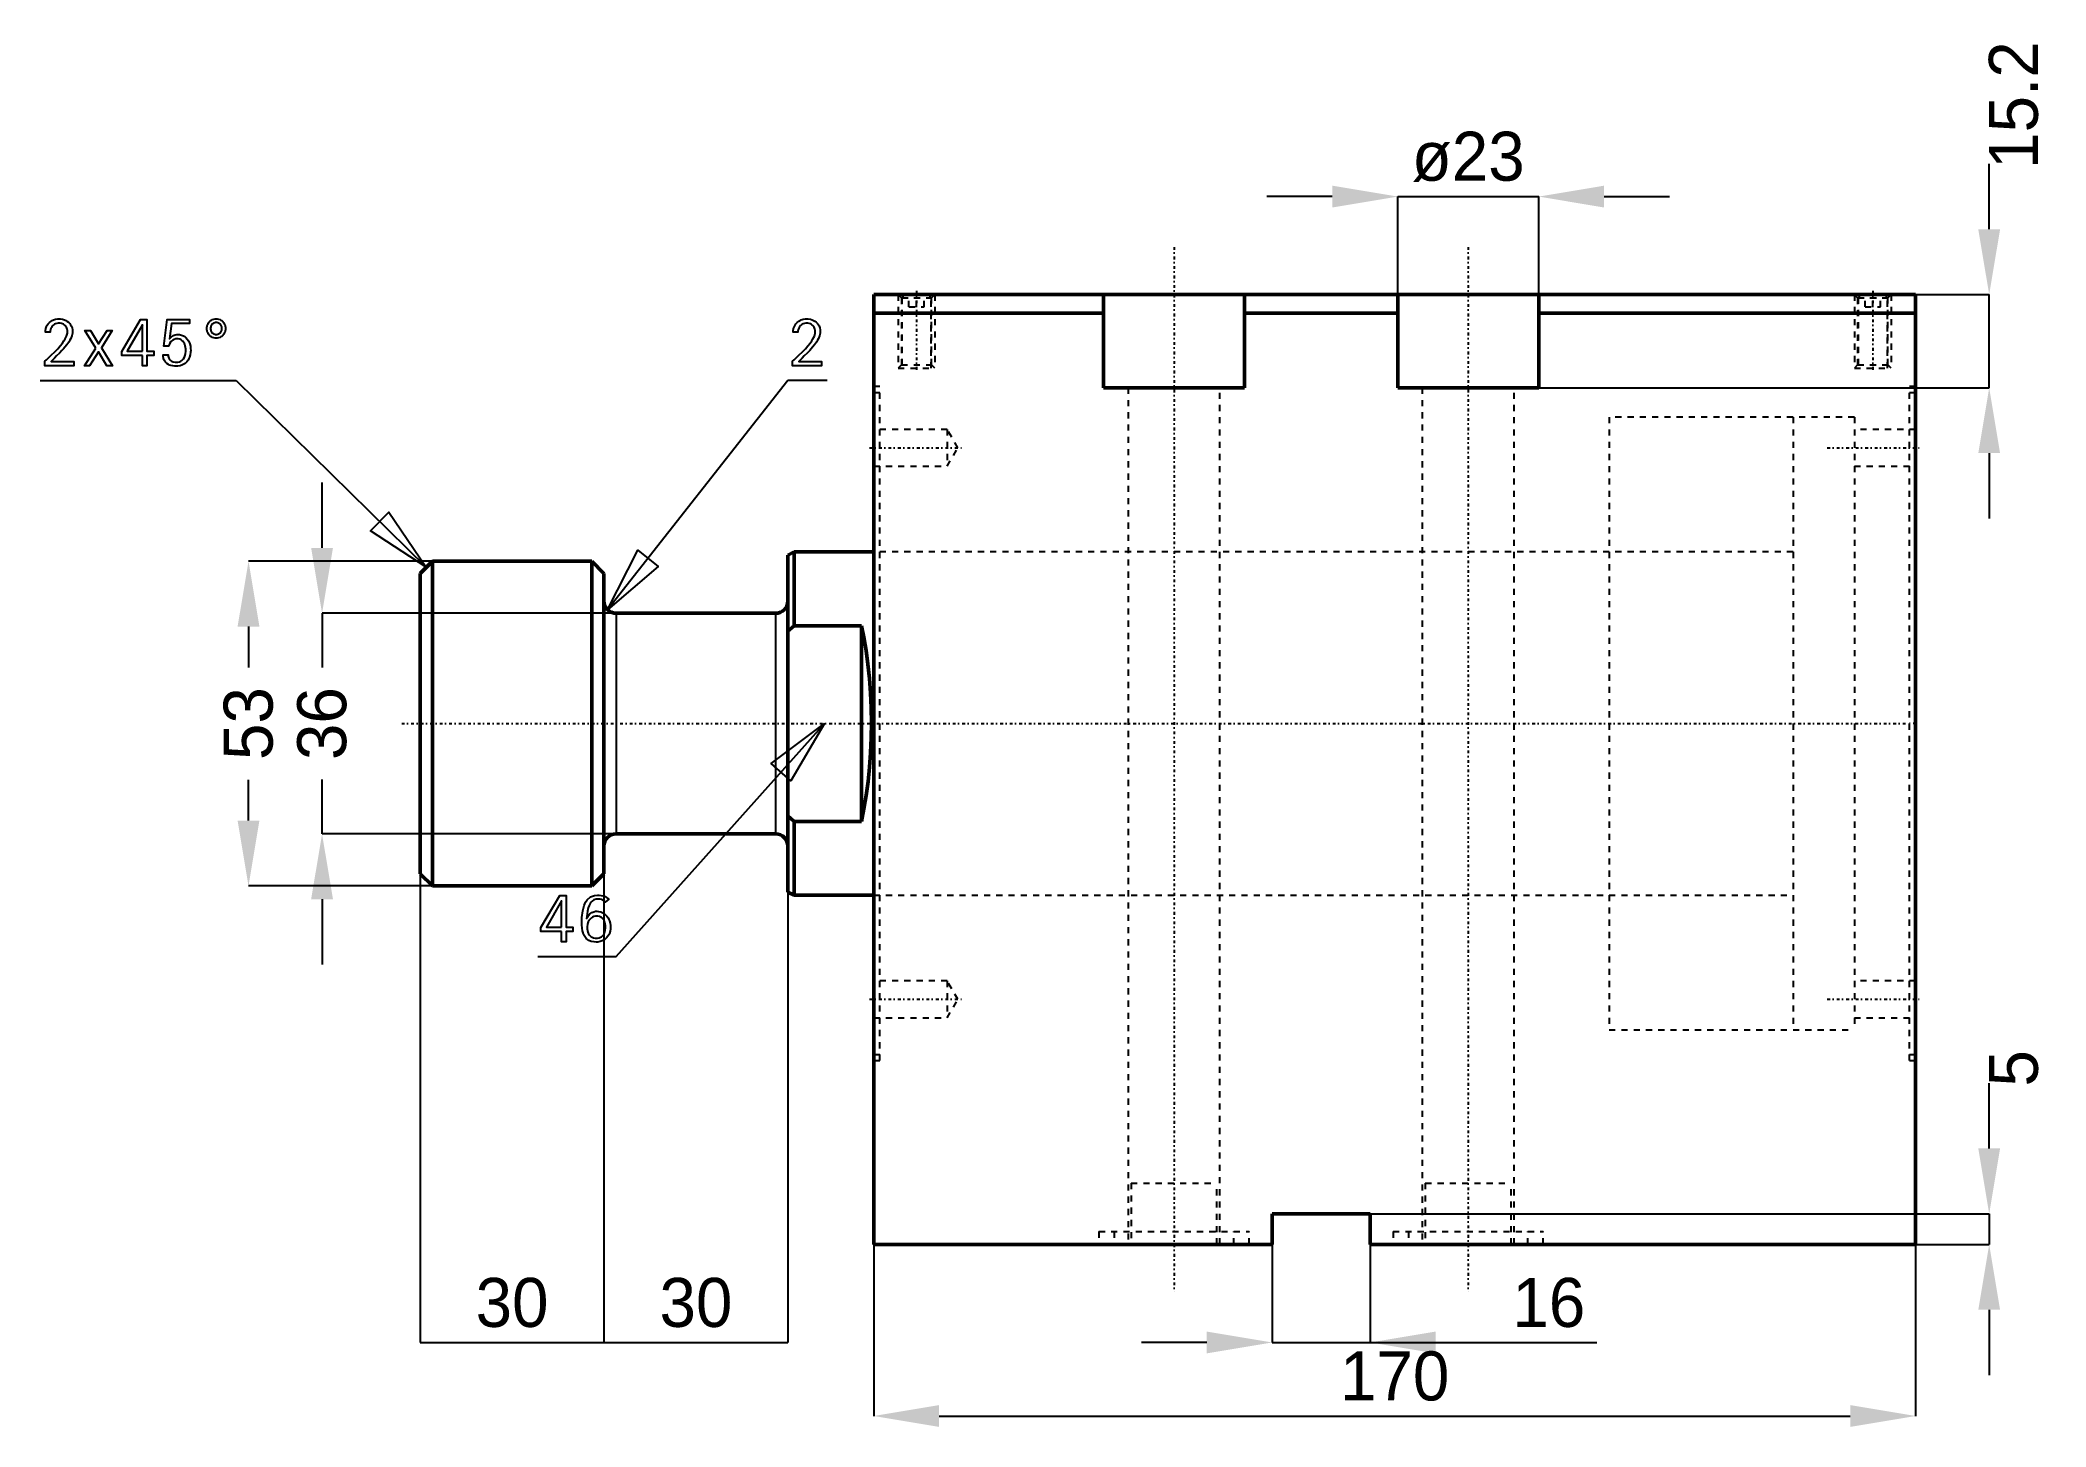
# Model space of a CAD drawing. Header units: millimetres. Extents: x -136 to 191, y -115 to 112.
import ezdxf

# ---------------------------------------------------------------- set-up
doc = ezdxf.new("R2010")
doc.units = ezdxf.units.MM
doc.linetypes.add('Center', pattern=[1.5, 0.45, -0.5, 0.05, -0.5])
doc.linetypes.add('Dashed', pattern=[2, 1, -1])
for name, color, linetype, lineweight in [('2d ConnectionPoints', 7, 'Continuous', 50), ('AM_0', 7, 'Continuous', 50), ('AM_4', 3, 'Continuous', 25), ('AM_5', 3, 'Continuous', 25), ('AM_7', 7, 'Center', 25), ('AM_9', 6, 'Dashed', 25)]:
    doc.layers.add(name, color=color, linetype=linetype, lineweight=lineweight)
doc.dimstyles.new('ISO-25', dxfattribs={"dimtxt": 2.5, "dimasz": 2.5, "dimexe": 1.25, "dimexo": 0.625, "dimtad": 1, "dimtxsty": 'Standard', "dimcen": 2.5, "dimadec": 0, "dimazin": 0, "dimtfac": 1, "dimtmove": 0, "dimatfit": 3, "dimfxl": 0, "dimarcsym": 0})

# ---------------------------------------------------------------- blocks, each defined once
blk = doc.blocks.new('1_JECX_MF_TLA_100_30_0_rod__0_in_JECX_MF_160_TLA_100_30_0__2')
at = {"layer": 'AM_0'}
for p, q in [((-72, 26.5), (-74, 24.5)), ((-46, 26.5), (-72, 26.5)), ((-72, 26.5), (-72, -26.5)), ((-44, 24.5), (-46, 26.5)), ((-46, 26.5), (-46, -26.5)), ((-13, 28), (-14, 27.5)), ((-14, 27.5), (-14, -27.5)), ((0, 28), (-13, 28)), ((-13, 28), (-13, 15.97)), ((-74, 24.5), (-74, -24.5)), ((-44, 24.5), (-44, -24.5)), ((-16, 18), (-42, 18)), ((-13, 15.97), (-14, 15.07)), ((-2, 15.97), (-13, 15.97)), ((-2, 15.97), (-2, -15.97)), ((-14, -15.07), (-13, -15.97)), ((-13, -15.97), (-2, -15.97)), ((-13, -15.97), (-13, -28)), ((-42, -18), (-16, -18)), ((-74, -24.5), (-72, -26.5)), ((-46, -26.5), (-44, -24.5)), ((-72, -26.5), (-46, -26.5)), ((-14, -27.5), (-13, -28)), ((-13, -28), (0, -28))]:
    blk.add_line(p, q, dxfattribs=at)
blk.add_lwpolyline([(-2, -15.97), (-1.58, -13.9), (-1.21, -11.73), (-0.91, -9.47), (-0.68, -7.14), (-0.51, -4.75), (-0.41, -2.33), (-0.38, 0.11), (-0.41, 2.55), (-0.52, 4.97), (-0.69, 7.35), (-0.94, 9.68), (-1.24, 11.93), (-1.61, 14.1), (-2, 15.97)], dxfattribs=at)
for centre, start, end in [((-42, 20), 180, 270), ((-16, 20), 270, 360), ((-42, -20), 90, 180), ((-16, -20), 0, 90)]:
    blk.add_arc(centre, 2, start, end, dxfattribs=at)
at = {"layer": 'AM_4'}
for p, q in [((-42, 18), (-42, -18)), ((-16, 18), (-16, -18))]:
    blk.add_line(p, q, dxfattribs=at)
at = {"layer": 'AM_7'}
blk.add_line((-77, 0), (168.7, 0), dxfattribs=at)
at = {"layer": 'AM_9'}
for p, q in [((150, 50), (150, -50)), ((160, 50), (150, 50)), ((160, 50), (160, -50)), ((150, 28), (0, 28)), ((0, -28), (150, -28)), ((150, -50), (160, -50))]:
    blk.add_line(p, q, dxfattribs=at)
blk = doc.blocks.new('2_JECX_MF_EXLA_100_30_0_body__0_in_JECX_MF_160_TLA_100_30_0__2')
at = {"layer": 'AM_0'}
for p, q in [((0, -85), (0, 70)), ((170, 70), (0, 70)), ((37.5, 70), (37.5, 54.8)), ((60.5, 54.8), (60.5, 70)), ((85.5, 70), (85.5, 54.8)), ((108.5, 54.8), (108.5, 70)), ((170, -85), (170, 70)), ((37.5, 67), (0, 67)), ((85.5, 67), (60.5, 67)), ((170, 67), (108.5, 67)), ((37.5, 54.8), (60.5, 54.8)), ((85.5, 54.8), (108.5, 54.8)), ((65, -80), (65, -85)), ((81, -80), (65, -80)), ((81, -85), (81, -80)), ((65, -85), (0, -85)), ((170, -85), (81, -85))]:
    blk.add_line(p, q, dxfattribs=at)
at = {"layer": 'AM_5', "linetype": 'Dashed'}
for p, q in [((4, 70), (4, 58)), ((10, 70), (10, 58)), ((160, 70), (160, 58)), ((166, 70), (166, 58))]:
    blk.add_line(p, q, dxfattribs=at)
at = {"layer": 'AM_7'}
for p, q in [((49, 77.75), (49, -92.75)), ((97, 77.75), (97, -92.75)), ((7, 70.6), (7, 57.4)), ((163, 70.6), (163, 57.4)), ((-0.69, 45), (14.42, 45)), ((155.58, 45), (170.69, 45)), ((170.05, 0), (168.95, 0)), ((-0.69, -45), (14.42, -45)), ((155.58, -45), (170.69, -45))]:
    blk.add_line(p, q, dxfattribs=at)
at = {"layer": 'AM_9'}
for p, q in [((4, 70), (4.54, 69.46)), ((4.54, 69.46), (4.54, 58.54)), ((4.54, 69.46), (9.46, 69.46)), ((5.1, 70), (4.6, 69.5)), ((4.6, 69.5), (4.6, 58)), ((4.6, 69.5), (9.4, 69.5)), ((5.75, 68), (5.75, 70)), ((7, 68), (7, 70)), ((8.25, 68), (8.25, 70)), ((9.4, 69.5), (8.9, 70)), ((9.4, 58), (9.4, 69.5)), ((9.46, 69.46), (10, 70)), ((9.46, 58.54), (9.46, 69.46)), ((160, 70), (160.54, 69.46)), ((160.54, 69.46), (160.54, 58.54)), ((160.54, 69.46), (165.46, 69.46)), ((161.1, 70), (160.6, 69.5)), ((160.6, 69.5), (160.6, 58)), ((160.6, 69.5), (165.4, 69.5)), ((161.75, 68), (161.75, 70)), ((163, 68), (163, 70)), ((164.25, 68), (164.25, 70)), ((165.4, 69.5), (164.9, 70)), ((165.4, 58), (165.4, 69.5)), ((165.46, 69.46), (166, 70)), ((165.46, 58.54), (165.46, 69.46)), ((5.75, 68), (8.25, 68)), ((161.75, 68), (164.25, 68)), ((4.54, 58.54), (4, 58)), ((4, 58), (10, 58)), ((4.54, 58.54), (9.46, 58.54)), ((10, 58), (9.46, 58.54)), ((160.54, 58.54), (160, 58)), ((160, 58), (166, 58)), ((160.54, 58.54), (165.46, 58.54)), ((166, 58), (165.46, 58.54)), ((1, 55), (0, 55)), ((1, 54), (0, 54)), ((1, -55), (1, 55)), ((41.5, 54.8), (41.5, -85)), ((56.5, -85), (56.5, 54.8)), ((89.5, 54.8), (89.5, -85)), ((104.5, -85), (104.5, 54.8)), ((169, -55), (169, 55)), ((170, 55), (169, 55)), ((170, 54), (169, 54)), ((160, 50), (120, 50)), ((120, 50), (120, -50)), ((160, 50), (160, -50)), ((12, 48), (0, 48)), ((13.73, 45), (12, 48)), ((12, 48), (12, 42)), ((170, 48), (160, 48)), ((12, 42), (13.73, 45)), ((0, 42), (12, 42)), ((160, 42), (170, 42)), ((120, 28), (0, 28)), ((0, -28), (120, -28)), ((12, -42), (0, -42)), ((13.73, -45), (12, -42)), ((12, -42), (12, -48)), ((170, -42), (160, -42)), ((12, -48), (13.73, -45)), ((0, -48), (12, -48)), ((160, -48), (170, -48)), ((120, -50), (160, -50)), ((0, -54), (1, -54)), ((0, -55), (1, -55)), ((169, -54), (170, -54)), ((169, -55), (170, -55)), ((42, -75), (56, -75)), ((42, -75), (42, -85)), ((56, -85), (56, -75)), ((90, -75), (104, -75)), ((90, -75), (90, -85)), ((104, -85), (104, -75)), ((36.75, -82.9), (61.25, -82.9)), ((36.75, -82.9), (36.75, -85)), ((39.25, -82.9), (39.25, -85)), ((58.75, -85), (58.75, -82.9)), ((61.25, -85), (61.25, -82.9)), ((84.75, -82.9), (109.25, -82.9)), ((84.75, -82.9), (84.75, -85)), ((87.25, -82.9), (87.25, -85)), ((106.75, -85), (106.75, -82.9)), ((109.25, -85), (109.25, -82.9))]:
    blk.add_line(p, q, dxfattribs=at)
blk = doc.blocks.new('*D3')
at = {"layer": 'AM_5', "color": 0, "lineweight": -2}
for p, q in [((74.83, 86), (64.17, 86)), ((85.5, 70), (85.5, 86)), ((85.5, 86), (108.5, 86)), ((108.5, 70), (108.5, 86)), ((119.17, 86), (129.83, 86))]:
    blk.add_line(p, q, dxfattribs=at)
at = {"layer": 'AM_5', "color": 0}
for points in [[(74.83, 84.22), (74.83, 87.78), (85.5, 86)], [(119.17, 87.78), (119.17, 84.22), (108.5, 86)]]:
    blk.add_solid(points, dxfattribs=at)
at = {"layer": 'Defpoints', "color": 0}
for p in [(108.5, 86), (85.5, 70), (108.5, 70)]:
    blk.add_point(p, dxfattribs=at)
at = {"layer": 'AM_5', "color": 0, "insert": (97, 92.48), "char_height": 8, "attachment_point": 5}
blk.add_mtext('ø23', dxfattribs=at)
blk = doc.blocks.new('*D4')
at = {"layer": 'AM_5', "color": 0, "lineweight": -2}
for p, q in [((182, 80.67), (182, 91.33)), ((108.5, 70), (182, 70)), ((182, 54.8), (182, 70)), ((108.5, 54.8), (182, 54.8)), ((182, 44.13), (182, 33.47))]:
    blk.add_line(p, q, dxfattribs=at)
at = {"layer": 'AM_5', "color": 0}
for points in [[(180.22, 80.67), (183.78, 80.67), (182, 70)], [(183.78, 44.13), (180.22, 44.13), (182, 54.8)]]:
    blk.add_solid(points, dxfattribs=at)
at = {"layer": 'Defpoints', "color": 0}
for p in [(108.5, 70), (182, 70), (108.5, 54.8)]:
    blk.add_point(p, dxfattribs=at)
at = {"layer": 'AM_5', "color": 0, "insert": (186, 100.93), "char_height": 8, "attachment_point": 5, "rotation": 90}
blk.add_mtext('15.2', dxfattribs=at)
blk = doc.blocks.new('*D5')
at = {"layer": 'AM_5', "color": 0, "lineweight": -2}
for p, q in [((0, -85), (0, -113)), ((170, -85), (170, -113)), ((10.67, -113), (159.33, -113))]:
    blk.add_line(p, q, dxfattribs=at)
at = {"layer": 'AM_5', "color": 0}
for points in [[(10.67, -111.22), (10.67, -114.78), (0, -113)], [(159.33, -114.78), (159.33, -111.22), (170, -113)]]:
    blk.add_solid(points, dxfattribs=at)
at = {"layer": 'Defpoints', "color": 0}
for p in [(0, -85), (170, -85), (170, -113)]:
    blk.add_point(p, dxfattribs=at)
at = {"layer": 'AM_5', "color": 0, "insert": (85, -106.52), "char_height": 8, "attachment_point": 5}
blk.add_mtext('170', dxfattribs=at)
blk = doc.blocks.new('*D6')
at = {"layer": 'AM_5', "color": 0, "lineweight": -2}
for p, q in [((-14, -20), (-14, -101)), ((-44, -24.5), (-44, -101)), ((-44, -101), (-14, -101))]:
    blk.add_line(p, q, dxfattribs=at)
at = {"layer": 'Defpoints', "color": 0}
for p in [(-14, -20), (-44, -24.5), (-14, -101)]:
    blk.add_point(p, dxfattribs=at)
at = {"layer": 'AM_5', "color": 0, "insert": (-29, -94.52), "char_height": 8, "attachment_point": 5}
blk.add_mtext('30', dxfattribs=at)
blk = doc.blocks.new('*D7')
at = {"layer": 'AM_5', "color": 0, "lineweight": -2}
for p, q in [((-74, -24.5), (-74, -101)), ((-44, -24.5), (-44, -101)), ((-74, -101), (-44, -101))]:
    blk.add_line(p, q, dxfattribs=at)
at = {"layer": 'Defpoints', "color": 0}
for p in [(-74, -24.5), (-44, -24.5), (-44, -101)]:
    blk.add_point(p, dxfattribs=at)
at = {"layer": 'AM_5', "color": 0, "insert": (-59, -94.52), "char_height": 8, "attachment_point": 5}
blk.add_mtext('30', dxfattribs=at)
blk = doc.blocks.new('*D8')
at = {"layer": 'AM_5', "color": 0, "lineweight": -2}
for p, q in [((-72, 26.5), (-102, 26.5)), ((-102, 15.83), (-102, 9.16)), ((-102, -15.83), (-102, -9.16)), ((-72, -26.5), (-102, -26.5))]:
    blk.add_line(p, q, dxfattribs=at)
at = {"layer": 'AM_5', "color": 0}
for points in [[(-100.22, 15.83), (-103.78, 15.83), (-102, 26.5)], [(-103.78, -15.83), (-100.22, -15.83), (-102, -26.5)]]:
    blk.add_solid(points, dxfattribs=at)
at = {"layer": 'Defpoints', "color": 0}
for p in [(-102, 26.5), (-72, 26.5), (-72, -26.5)]:
    blk.add_point(p, dxfattribs=at)
at = {"layer": 'AM_5', "color": 0, "insert": (-102, 0), "char_height": 8, "attachment_point": 5, "rotation": 90}
blk.add_mtext('53', dxfattribs=at)
blk = doc.blocks.new('*D9')
at = {"layer": 'AM_5', "color": 0, "lineweight": -2}
for p, q in [((-90, 28.67), (-90, 39.33)), ((-42, 18), (-90, 18)), ((-90, 18), (-90, 9.14)), ((-90, -18), (-90, -9.14)), ((-42, -18), (-90, -18)), ((-90, -28.67), (-90, -39.33))]:
    blk.add_line(p, q, dxfattribs=at)
at = {"layer": 'AM_5', "color": 0}
for points in [[(-91.78, 28.67), (-88.22, 28.67), (-90, 18)], [(-88.22, -28.67), (-91.78, -28.67), (-90, -18)]]:
    blk.add_solid(points, dxfattribs=at)
at = {"layer": 'Defpoints', "color": 0}
for p in [(-90, 18), (-42, 18), (-42, -18)]:
    blk.add_point(p, dxfattribs=at)
at = {"layer": 'AM_5', "color": 0, "insert": (-90, 0), "char_height": 8, "attachment_point": 5, "rotation": 90}
blk.add_mtext('36', dxfattribs=at)
blk = doc.blocks.new('*D10')
at = {"layer": 'AM_5', "color": 0, "lineweight": -2}
for p, q in [((65, -80), (65, -101)), ((81, -85), (81, -101)), ((54.33, -101), (43.67, -101)), ((65, -101), (81, -101)), ((81, -101), (117.96, -101)), ((91.67, -101), (102.33, -101))]:
    blk.add_line(p, q, dxfattribs=at)
at = {"layer": 'AM_5', "color": 0}
for points in [[(54.33, -102.78), (54.33, -99.22), (65, -101)], [(91.67, -99.22), (91.67, -102.78), (81, -101)]]:
    blk.add_solid(points, dxfattribs=at)
at = {"layer": 'Defpoints', "color": 0}
for p in [(65, -80), (81, -85), (81, -101)]:
    blk.add_point(p, dxfattribs=at)
at = {"layer": 'AM_5', "color": 0, "insert": (110.15, -94.52), "char_height": 8, "attachment_point": 5}
blk.add_mtext('16', dxfattribs=at)
blk = doc.blocks.new('*D11')
at = {"layer": 'AM_5', "color": 0, "lineweight": -2}
for p, q in [((182, -69.33), (182, -58.67)), ((65, -80), (182, -80)), ((182, -80), (182, -85)), ((81, -85), (182, -85)), ((182, -95.67), (182, -106.33))]:
    blk.add_line(p, q, dxfattribs=at)
at = {"layer": 'AM_5', "color": 0}
for points in [[(180.22, -69.33), (183.78, -69.33), (182, -80)], [(183.78, -95.67), (180.22, -95.67), (182, -85)]]:
    blk.add_solid(points, dxfattribs=at)
at = {"layer": 'Defpoints', "color": 0}
for p in [(65, -80), (81, -85), (182, -85)]:
    blk.add_point(p, dxfattribs=at)
at = {"layer": 'AM_5', "color": 0, "insert": (186, -56.27), "char_height": 8, "attachment_point": 5, "rotation": 90}
blk.add_mtext('5', dxfattribs=at)

msp = doc.modelspace()

# ---------------------------------------------------------------- linework, layer by layer
at = {"layer": '2d ConnectionPoints'}
msp.add_point((0, 0), dxfattribs=at)
at = {"layer": 'AM_5'}
for p, q in [((-136, 56), (-104, 56)), ((-104, 56), (-73, 25.5)), ((-14, 56), (-43.414214, 18.585786)), ((-7.6, 56), (-14, 56)), ((-42, -38), (-8, 0)), ((-54.8, -38), (-42, -38))]:
    msp.add_line(p, q, dxfattribs=at)
for points in [[(-134.9652, 59.3776), (-134.9652, 59.3776), (-134.622624, 59.690536), (-134.1345, 60.14785), (-134.1345, 60.14785), (-133.677264, 60.590656), (-133.3896, 60.8778), (-133.3896, 60.8778), (-133.113792, 61.167232), (-132.7188, 61.62205), (-132.7188, 61.62205), (-132.346272, 62.101672), (-132.1104, 62.4352), (-132.1104, 62.4352), (-131.902608, 62.767584), (-131.6775, 63.2412), (-131.6775, 63.2412), (-131.556288, 63.684864), (-131.5332, 63.964), (-131.5332, 63.964), (-131.540272, 64.120624), (-131.5774, 64.3423), (-131.5774, 64.3423), (-131.646352, 64.548064), (-131.71, 64.6764), (-131.71, 64.6764), (-131.786024, 64.795584), (-131.91995, 64.9533), (-131.91995, 64.9533), (-132.077744, 65.085744), (-132.1962, 65.16), (-132.1962, 65.16), (-132.322976, 65.221776), (-132.52445, 65.2887), (-132.52445, 65.2887), (-132.739496, 65.324736), (-132.8904, 65.3316), (-132.8904, 65.3316), (-133.057216, 65.324528), (-133.2934, 65.2874), (-133.2934, 65.2874), (-133.512736, 65.218448), (-133.6496, 65.1548), (-133.6496, 65.1548), (-133.776896, 65.077736), (-133.946, 64.93835), (-133.946, 64.93835), (-134.088896, 64.770416), (-134.1696, 64.6426), (-134.1696, 64.6426), (-134.236992, 64.503552), (-134.31, 64.27665), (-134.31, 64.27665), (-134.349312, 64.027752), (-134.3568, 63.8496), (-135.1368, 63.8496), (-135.1368, 63.8496), (-135.124736, 64.116464), (-135.0614, 64.4879), (-135.0614, 64.4879), (-134.943776, 64.824704), (-134.8352, 65.03), (-134.8352, 65.03), (-134.706136, 65.218032), (-134.48095, 65.4642), (-134.48095, 65.4642), (-134.217856, 65.667312), (-134.0214, 65.7788), (-134.0214, 65.7788), (-133.812256, 65.870528), (-133.48255, 65.9699), (-133.48255, 65.9699), (-133.133656, 66.023408), (-132.8904, 66.0336), (-132.8904, 66.0336), (-132.66264, 66.024032), (-132.3327, 65.9738), (-132.3327, 65.9738), (-132.0168, 65.880512), (-131.814, 65.7944), (-131.814, 65.7944), (-131.622328, 65.689776), (-131.36485, 65.4993), (-131.36485, 65.4993), (-131.143408, 65.268576), (-131.0158, 65.0924), (-131.0158, 65.0924), (-130.90816, 64.900624), (-130.79155, 64.588), (-130.79155, 64.588), (-130.72876, 64.245424), (-130.7168, 64.0004), (-130.7168, 64.0004), (-130.73448, 63.723136), (-130.8273, 63.2971), (-130.8273, 63.2971), (-130.99968, 62.858896), (-131.1588, 62.56), (-131.1588, 62.56), (-131.341528, 62.262664), (-131.63785, 61.83265), (-131.63785, 61.83265), (-131.960848, 61.421824), (-132.191, 61.1586), (-132.191, 61.1586), (-132.438832, 60.891008), (-132.85465, 60.45725), (-132.85465, 60.45725), (-133.323352, 59.984648), (-133.6652, 59.648), (-134.2164, 59.1072), (-130.4932, 59.102), (-130.4932, 58.4), (-135.2408, 58.4), (-135.2408, 59.128), (-134.9652, 59.3776)], [(-119.3208, 60.064), (-122.6904, 60.064), (-122.6904, 60.74), (-119.6224, 65.94), (-118.5928, 65.94), (-118.5928, 60.766), (-117.4696, 60.766), (-117.4696, 60.064), (-118.5928, 60.064), (-118.5928, 58.4), (-119.3208, 58.4), (-119.3208, 60.064)], [(-113.7892, 58.3064), (-113.7892, 58.3064), (-114.023824, 58.314408), (-114.3586, 58.35645), (-114.3586, 58.35645), (-114.672784, 58.434528), (-114.8708, 58.5066), (-114.8708, 58.5066), (-115.05644, 58.59552), (-115.30565, 58.76205), (-115.30565, 58.76205), (-115.51976, 58.96836), (-115.643, 59.128), (-115.643, 59.128), (-115.746896, 59.305216), (-115.85945, 59.6038), (-115.85945, 59.6038), (-115.920056, 59.941696), (-115.9316, 60.1888), (-115.1204, 60.1888), (-115.1204, 60.1888), (-115.10532, 59.955424), (-115.02615, 59.6506), (-115.02615, 59.6506), (-114.87912, 59.400064), (-114.7434, 59.2632), (-114.7434, 59.2632), (-114.583344, 59.15088), (-114.30855, 59.0292), (-114.30855, 59.0292), (-113.992104, 58.96368), (-113.758, 58.9512), (-113.758, 58.9512), (-113.557072, 58.962224), (-113.2822, 59.0201), (-113.2822, 59.0201), (-113.039152, 59.127584), (-112.8948, 59.2268), (-112.8948, 59.2268), (-112.7648, 59.343904), (-112.5971, 59.5453), (-112.5971, 59.5453), (-112.46216, 59.777584), (-112.3904, 59.9496), (-112.3904, 59.9496), (-112.332368, 60.131808), (-112.2695, 60.4176), (-112.2695, 60.4176), (-112.235648, 60.718368), (-112.2292, 60.9272), (-112.2292, 60.9272), (-112.23544, 61.118248), (-112.2682, 61.39585), (-112.2682, 61.39585), (-112.32904, 61.662688), (-112.3852, 61.8346), (-112.3852, 61.8346), (-112.454048, 61.997568), (-112.5815, 62.21745), (-112.5815, 62.21745), (-112.737968, 62.407848), (-112.8584, 62.5184), (-112.8584, 62.5184), (-112.991312, 62.612), (-113.2133, 62.7134), (-113.2133, 62.7134), (-113.462432, 62.768), (-113.6436, 62.7784), (-113.6436, 62.7784), (-113.836624, 62.765712), (-114.109, 62.6991), (-114.109, 62.6991), (-114.360784, 62.575392), (-114.5172, 62.4612), (-114.5172, 62.4612), (-114.659056, 62.32496), (-114.8344, 62.0855), (-114.8344, 62.0855), (-114.964816, 61.80392), (-115.0268, 61.5928), (-115.8172, 61.5928), (-115.2764, 65.9608), (-111.6052, 65.9608), (-111.6052, 65.2848), (-114.538, 65.2848), (-114.8708, 62.7836), (-114.8708, 62.7836), (-114.760768, 62.918072), (-114.5887, 63.09365), (-114.5887, 63.09365), (-114.408208, 63.237872), (-114.2832, 63.3166), (-114.2832, 63.3166), (-114.151952, 63.381184), (-113.9387, 63.45115), (-113.9387, 63.45115), (-113.705792, 63.488824), (-113.5396, 63.496), (-113.5396, 63.496), (-113.284592, 63.482272), (-112.9286, 63.4102), (-112.9286, 63.4102), (-112.604432, 63.276352), (-112.406, 63.1528), (-112.406, 63.1528), (-112.223792, 63.00564), (-111.9848, 62.74785), (-111.9848, 62.74785), (-111.786992, 62.4456), (-111.678, 62.2194), (-111.678, 62.2194), (-111.588144, 61.978016), (-111.4908, 61.59605), (-111.4908, 61.59605), (-111.438384, 61.190216), (-111.4284, 60.9064), (-111.4284, 60.9064), (-111.440256, 60.607608), (-111.5025, 60.18555), (-111.5025, 60.18555), (-111.618096, 59.794848), (-111.7248, 59.5518), (-111.7248, 59.5518), (-111.852928, 59.326224), (-112.081, 59.02725), (-112.081, 59.02725), (-112.352128, 58.775544), (-112.5568, 58.634), (-112.5568, 58.634), (-112.777488, 58.516064), (-113.1327, 58.3883), (-113.1327, 58.3883), (-113.516928, 58.319504), (-113.7892, 58.3064)], [(-107.2696, 62.872), (-107.2696, 62.872), (-107.433504, 62.880632), (-107.67, 62.92595), (-107.67, 62.92595), (-107.895264, 63.010112), (-108.0392, 63.0878), (-108.0392, 63.0878), (-108.174816, 63.180256), (-108.3564, 63.34195), (-108.3564, 63.34195), (-108.511776, 63.531256), (-108.6008, 63.6728), (-108.6008, 63.6728), (-108.67568, 63.822976), (-108.7568, 64.0576), (-108.7568, 64.0576), (-108.80048, 64.303456), (-108.8088, 64.4736), (-108.8088, 64.4736), (-108.80048, 64.643744), (-108.7568, 64.8896), (-108.7568, 64.8896), (-108.67568, 65.124224), (-108.6008, 65.2744), (-108.6008, 65.2744), (-108.511776, 65.415944), (-108.3564, 65.60525), (-108.3564, 65.60525), (-108.174816, 65.766944), (-108.0392, 65.8594), (-108.0392, 65.8594), (-107.895264, 65.937088), (-107.67, 66.02125), (-107.67, 66.02125), (-107.433504, 66.066568), (-107.2696, 66.0752), (-107.2696, 66.0752), (-107.1058, 66.066568), (-106.86985, 66.02125), (-106.86985, 66.02125), (-106.6456, 65.937088), (-106.5026, 65.8594), (-106.5026, 65.8594), (-106.368024, 65.767048), (-106.188, 65.6059), (-106.188, 65.6059), (-106.034184, 65.417608), (-105.9462, 65.277), (-105.9462, 65.277), (-105.872256, 65.127552), (-105.79215, 64.89285), (-105.79215, 64.89285), (-105.749016, 64.645512), (-105.7408, 64.4736), (-105.7408, 64.4736), (-105.749016, 64.301688), (-105.79215, 64.05435), (-105.79215, 64.05435), (-105.872256, 63.819648), (-105.9462, 63.6702), (-105.9462, 63.6702), (-106.034184, 63.529592), (-106.188, 63.3413), (-106.188, 63.3413), (-106.368024, 63.180152), (-106.5026, 63.0878), (-106.5026, 63.0878), (-106.6456, 63.010112), (-106.86985, 62.92595), (-106.86985, 62.92595), (-107.1058, 62.880632), (-107.2696, 62.872)], [(-12.9652, 59.3776), (-12.9652, 59.3776), (-12.622624, 59.690536), (-12.1345, 60.14785), (-12.1345, 60.14785), (-11.677264, 60.590656), (-11.3896, 60.8778), (-11.3896, 60.8778), (-11.113792, 61.167232), (-10.7188, 61.62205), (-10.7188, 61.62205), (-10.346272, 62.101672), (-10.1104, 62.4352), (-10.1104, 62.4352), (-9.902608, 62.767584), (-9.6775, 63.2412), (-9.6775, 63.2412), (-9.556288, 63.684864), (-9.5332, 63.964), (-9.5332, 63.964), (-9.540272, 64.120624), (-9.5774, 64.3423), (-9.5774, 64.3423), (-9.646352, 64.548064), (-9.71, 64.6764), (-9.71, 64.6764), (-9.786024, 64.795584), (-9.91995, 64.9533), (-9.91995, 64.9533), (-10.077744, 65.085744), (-10.1962, 65.16), (-10.1962, 65.16), (-10.322976, 65.221776), (-10.52445, 65.2887), (-10.52445, 65.2887), (-10.739496, 65.324736), (-10.8904, 65.3316), (-10.8904, 65.3316), (-11.057216, 65.324528), (-11.2934, 65.2874), (-11.2934, 65.2874), (-11.512736, 65.218448), (-11.6496, 65.1548), (-11.6496, 65.1548), (-11.776896, 65.077736), (-11.946, 64.93835), (-11.946, 64.93835), (-12.088896, 64.770416), (-12.1696, 64.6426), (-12.1696, 64.6426), (-12.236992, 64.503552), (-12.31, 64.27665), (-12.31, 64.27665), (-12.349312, 64.027752), (-12.3568, 63.8496), (-13.1368, 63.8496), (-13.1368, 63.8496), (-13.124736, 64.116464), (-13.0614, 64.4879), (-13.0614, 64.4879), (-12.943776, 64.824704), (-12.8352, 65.03), (-12.8352, 65.03), (-12.706136, 65.218032), (-12.48095, 65.4642), (-12.48095, 65.4642), (-12.217856, 65.667312), (-12.0214, 65.7788), (-12.0214, 65.7788), (-11.812256, 65.870528), (-11.48255, 65.9699), (-11.48255, 65.9699), (-11.133656, 66.023408), (-10.8904, 66.0336), (-10.8904, 66.0336), (-10.66264, 66.024032), (-10.3327, 65.9738), (-10.3327, 65.9738), (-10.0168, 65.880512), (-9.814, 65.7944), (-9.814, 65.7944), (-9.622328, 65.689776), (-9.36485, 65.4993), (-9.36485, 65.4993), (-9.143408, 65.268576), (-9.0158, 65.0924), (-9.0158, 65.0924), (-8.90816, 64.900624), (-8.79155, 64.588), (-8.79155, 64.588), (-8.72876, 64.245424), (-8.7168, 64.0004), (-8.7168, 64.0004), (-8.73448, 63.723136), (-8.8273, 63.2971), (-8.8273, 63.2971), (-8.99968, 62.858896), (-9.1588, 62.56), (-9.1588, 62.56), (-9.341528, 62.262664), (-9.63785, 61.83265), (-9.63785, 61.83265), (-9.960848, 61.421824), (-10.191, 61.1586), (-10.191, 61.1586), (-10.438832, 60.891008), (-10.85465, 60.45725), (-10.85465, 60.45725), (-11.323352, 59.984648), (-11.6652, 59.648), (-12.2164, 59.1072), (-8.4932, 59.102), (-8.4932, 58.4), (-13.2408, 58.4), (-13.2408, 59.128), (-12.9652, 59.3776)], [(-126.9272, 61.2548), (-128.6848, 64.12), (-127.7748, 64.12), (-126.4644, 61.9516), (-125.0864, 64.12), (-124.2596, 64.12), (-125.9964, 61.3224), (-124.1764, 58.4), (-125.0968, 58.4), (-126.48, 60.6464), (-127.9412, 58.4), (-128.7836, 58.4), (-126.9272, 61.2548)], [(-119.3104, 60.766), (-119.3104, 65.0664), (-121.796, 60.766), (-119.3104, 60.766)], [(-107.2696, 63.5064), (-107.2696, 63.5064), (-107.171216, 63.5116), (-107.0291, 63.5389), (-107.0291, 63.5389), (-106.893536, 63.5896), (-106.8068, 63.6364), (-106.8068, 63.6364), (-106.725056, 63.692144), (-106.6157, 63.7898), (-106.6157, 63.7898), (-106.522256, 63.904304), (-106.4688, 63.99), (-106.4688, 63.99), (-106.423872, 64.080896), (-106.3752, 64.2227), (-106.3752, 64.2227), (-106.348992, 64.371056), (-106.344, 64.4736), (-106.344, 64.4736), (-106.348992, 64.576144), (-106.3752, 64.7245), (-106.3752, 64.7245), (-106.423872, 64.866304), (-106.4688, 64.9572), (-106.4688, 64.9572), (-106.522256, 65.042896), (-106.6157, 65.1574), (-106.6157, 65.1574), (-106.725056, 65.255056), (-106.8068, 65.3108), (-106.8068, 65.3108), (-106.893536, 65.3576), (-107.0291, 65.4083), (-107.0291, 65.4083), (-107.171216, 65.4356), (-107.2696, 65.4408), (-107.2696, 65.4408), (-107.368088, 65.4356), (-107.51075, 65.4083), (-107.51075, 65.4083), (-107.647328, 65.3576), (-107.735, 65.3108), (-107.735, 65.3108), (-107.817784, 65.255056), (-107.9287, 65.1574), (-107.9287, 65.1574), (-108.023704, 65.042896), (-108.0782, 64.9572), (-108.0782, 64.9572), (-108.124064, 64.866304), (-108.17375, 64.7245), (-108.17375, 64.7245), (-108.200504, 64.576144), (-108.2056, 64.4736), (-108.2056, 64.4736), (-108.200504, 64.371056), (-108.17375, 64.2227), (-108.17375, 64.2227), (-108.124064, 64.080896), (-108.0782, 63.99), (-108.0782, 63.99), (-108.023704, 63.904304), (-107.9287, 63.7898), (-107.9287, 63.7898), (-107.817784, 63.692144), (-107.735, 63.6364), (-107.735, 63.6364), (-107.647328, 63.5896), (-107.51075, 63.5389), (-107.51075, 63.5389), (-107.368088, 63.5116), (-107.2696, 63.5064)], [(-73, 25.5), (-82.099723, 31.460196), (-79.107361, 34.501613), (-73, 25.5)], [(-43.414214, 18.585786), (-38.498817, 28.289794), (-35.144614, 25.652795), (-43.414214, 18.585786)], [(-8, 0), (-13.52263, -9.371736), (-16.702327, -6.526745), (-8, 0)], [(-50.9208, -33.936), (-54.2904, -33.936), (-54.2904, -33.26), (-51.2224, -28.06), (-50.1928, -28.06), (-50.1928, -33.234), (-49.0696, -33.234), (-49.0696, -33.936), (-50.1928, -33.936), (-50.1928, -35.6), (-50.9208, -35.6), (-50.9208, -33.936)], [(-50.9104, -33.234), (-50.9104, -28.9336), (-53.396, -33.234), (-50.9104, -33.234)], [(-45.254, -35.6624), (-45.254, -35.6624), (-45.606248, -35.646072), (-46.07495, -35.56035), (-46.07495, -35.56035), (-46.472048, -35.401152), (-46.697, -35.2542), (-46.697, -35.2542), (-46.893248, -35.079064), (-47.13965, -34.7719), (-47.13965, -34.7719), (-47.328488, -34.411384), (-47.4224, -34.1414), (-47.4224, -34.1414), (-47.495408, -33.847808), (-47.5745, -33.36335), (-47.5745, -33.36335), (-47.617088, -32.826008), (-47.6252, -32.4384), (-47.6252, -32.4384), (-47.600136, -31.642176), (-47.46855, -30.582), (-47.46855, -30.582), (-47.224176, -29.682816), (-46.9986, -29.1728), (-46.9986, -29.1728), (-46.719152, -28.745984), (-46.19195, -28.2836), (-46.19195, -28.2836), (-45.535112, -28.034624), (-45.0252, -27.9872), (-45.0252, -27.9872), (-44.779968, -27.99448), (-44.4441, -28.0327), (-44.4441, -28.0327), (-44.146608, -28.10368), (-43.9696, -28.1692), (-43.9696, -28.1692), (-43.805488, -28.246784), (-43.5757, -28.3811), (-43.5757, -28.3811), (-43.365568, -28.536944), (-43.2364, -28.6528), (-43.8084, -29.1208), (-43.8084, -29.1208), (-43.882552, -29.035), (-44.01445, -28.91995), (-44.01445, -28.91995), (-44.171152, -28.82128), (-44.2894, -28.7646), (-44.2894, -28.7646), (-44.41784, -28.716864), (-44.62805, -28.66515), (-44.62805, -28.66515), (-44.85932, -28.637304), (-45.0252, -28.632), (-45.0252, -28.632), (-45.2878, -28.652384), (-45.63685, -28.7594), (-45.63685, -28.7594), (-45.93208, -28.958144), (-46.099, -29.1416), (-46.099, -29.1416), (-46.244288, -29.3522), (-46.42595, -29.69345), (-46.42595, -29.69345), (-46.564088, -30.06512), (-46.632, -30.3298), (-46.632, -30.3298), (-46.686704, -30.606752), (-46.7555, -31.04285), (-46.7555, -31.04285), (-46.808384, -31.503752), (-46.8348, -31.8248), (-46.8348, -31.8248), (-46.718632, -31.601096), (-46.52215, -31.30805), (-46.52215, -31.30805), (-46.298992, -31.066016), (-46.1354, -30.933), (-46.1354, -30.933), (-45.960368, -30.823488), (-45.67715, -30.70485), (-45.67715, -30.70485), (-45.369128, -30.640968), (-45.15, -30.6288), (-45.15, -30.6288), (-44.89208, -30.643256), (-44.5286, -30.71915), (-44.5286, -30.71915), (-44.1932, -30.860096), (-43.9852, -30.9902), (-43.9852, -30.9902), (-43.792696, -31.144224), (-43.53865, -31.41075), (-43.53865, -31.41075), (-43.326256, -31.719864), (-43.2078, -31.9496), (-43.2078, -31.9496), (-43.10952, -32.192128), (-43.00305, -32.5684), (-43.00305, -32.5684), (-42.94572, -32.959648), (-42.9348, -33.2288), (-42.9348, -33.2288), (-42.94676, -33.509288), (-43.00955, -33.90545), (-43.00955, -33.90545), (-43.12616, -34.272128), (-43.2338, -34.5002), (-43.2338, -34.5002), (-43.362656, -34.711736), (-43.59065, -34.9916), (-43.59065, -34.9916), (-43.860296, -35.226536), (-44.0632, -35.3582), (-44.0632, -35.3582), (-44.28056, -35.467712), (-44.6261, -35.58635), (-44.6261, -35.58635), (-44.99504, -35.650232), (-45.254, -35.6624)], [(-45.2436, -35.0072), (-45.2436, -35.0072), (-45.056088, -34.998048), (-44.79705, -34.95), (-44.79705, -34.95), (-44.564688, -34.860768), (-44.4246, -34.7784), (-44.4246, -34.7784), (-44.296992, -34.679704), (-44.13015, -34.50475), (-44.13015, -34.50475), (-43.992792, -34.297504), (-43.9176, -34.1414), (-43.9176, -34.1414), (-43.855824, -33.973024), (-43.7889, -33.70135), (-43.7889, -33.70135), (-43.752864, -33.406744), (-43.746, -33.1976), (-43.746, -33.1976), (-43.752448, -33.001872), (-43.7863, -32.7231), (-43.7863, -32.7231), (-43.849168, -32.462112), (-43.9072, -32.298), (-43.9072, -32.298), (-43.978128, -32.144496), (-44.1087, -31.9392), (-44.1087, -31.9392), (-44.268288, -31.763856), (-44.3908, -31.6636), (-44.3908, -31.6636), (-44.525584, -31.57936), (-44.7496, -31.4881), (-44.7496, -31.4881), (-44.999824, -31.43896), (-45.1812, -31.4296), (-45.1812, -31.4296), (-45.369544, -31.439584), (-45.63295, -31.492), (-45.63295, -31.492), (-45.873424, -31.589344), (-46.021, -31.6792), (-46.021, -31.6792), (-46.156928, -31.786216), (-46.33625, -31.97365), (-46.33625, -31.97365), (-46.486088, -32.193376), (-46.5696, -32.3578), (-46.5696, -32.3578), (-46.638864, -32.533664), (-46.7139, -32.81345), (-46.7139, -32.81345), (-46.754304, -33.112424), (-46.762, -33.3224), (-46.762, -33.3224), (-46.754928, -33.513656), (-46.7178, -33.78455), (-46.7178, -33.78455), (-46.648848, -34.036256), (-46.5852, -34.1934), (-46.5852, -34.1934), (-46.507928, -34.339624), (-46.36745, -34.534), (-46.36745, -34.534), (-46.197488, -34.698424), (-46.0678, -34.7914), (-46.0678, -34.7914), (-45.92584, -34.869088), (-45.69145, -34.95325), (-45.69145, -34.95325), (-45.43132, -34.998568), (-45.2436, -35.0072)]]:
    msp.add_lwpolyline(points, dxfattribs=at)

# ---------------------------------------------------------------- block references
for name in ['2_JECX_MF_EXLA_100_30_0_body__0_in_JECX_MF_160_TLA_100_30_0__2', '1_JECX_MF_TLA_100_30_0_rod__0_in_JECX_MF_160_TLA_100_30_0__2']:
    msp.add_blockref(name, (0, 0))

# ---------------------------------------------------------------- dimensions: what is measured, and where the dimension line sits
for base, p1, p2, text, picture, middle in [((182, 70), (108.5, 54.8), (108.5, 70), '15.2', '*D4', (186, 100.933333)), ((-90, 18), (-42, -18), (-42, 18), '36', '*D9', (-90, 0)), ((-102, 26.5), (-72, -26.5), (-72, 26.5), '53', '*D8', (-102, 0)), ((182, -85), (65, -80), (81, -85), '5', '*D11', (186, -56.266667))]:
    dim = msp.add_linear_dim(base=base, p1=p1, p2=p2, angle=90, text=text, dimstyle='ISO-25', override={"dimtxt": 8, "dimasz": 10.666667, "dimexe": 0, "dimexo": 0, "dimgap": 2.4}, dxfattribs=at)
    dim.commit()
    dim.dimension.update_dxf_attribs({"geometry": picture, "text_midpoint": middle, "dimtype": 160, "text_rotation": 90})
for base, p1, p2, text, override, picture, middle in [((108.5, 86), (85.5, 70), (108.5, 70), 'ø23', {"dimtxt": 8, "dimasz": 10.666667, "dimexe": 0, "dimexo": 0, "dimgap": 2.4}, '*D3', (97, 86)), ((-14, -101), (-44, -24.5), (-14, -20), '30', {"dimtxt": 8, "dimasz": 0, "dimexe": 0, "dimexo": 0, "dimgap": 2.4}, '*D6', (-29, -101)), ((-44, -101), (-74, -24.5), (-44, -24.5), '30', {"dimtxt": 8, "dimasz": 0, "dimexe": 0, "dimexo": 0, "dimgap": 2.4}, '*D7', (-59, -101)), ((81, -101), (65, -80), (81, -85), '16', {"dimtxt": 8, "dimasz": 10.666667, "dimexe": 0, "dimexo": 0, "dimgap": 2.4}, '*D10', (110.146215, -101)), ((170, -113), (0, -85), (170, -85), '170', {"dimtxt": 8, "dimasz": 10.666667, "dimexe": 0, "dimexo": 0, "dimgap": 2.4}, '*D5', (85, -113))]:
    dim = msp.add_linear_dim(base=base, p1=p1, p2=p2, text=text, dimstyle='ISO-25', override=override, dxfattribs=at)
    dim.commit()
    dim.dimension.update_dxf_attribs({"geometry": picture, "text_midpoint": middle, "dimtype": 160})

doc.saveas('drawing.dxf')
